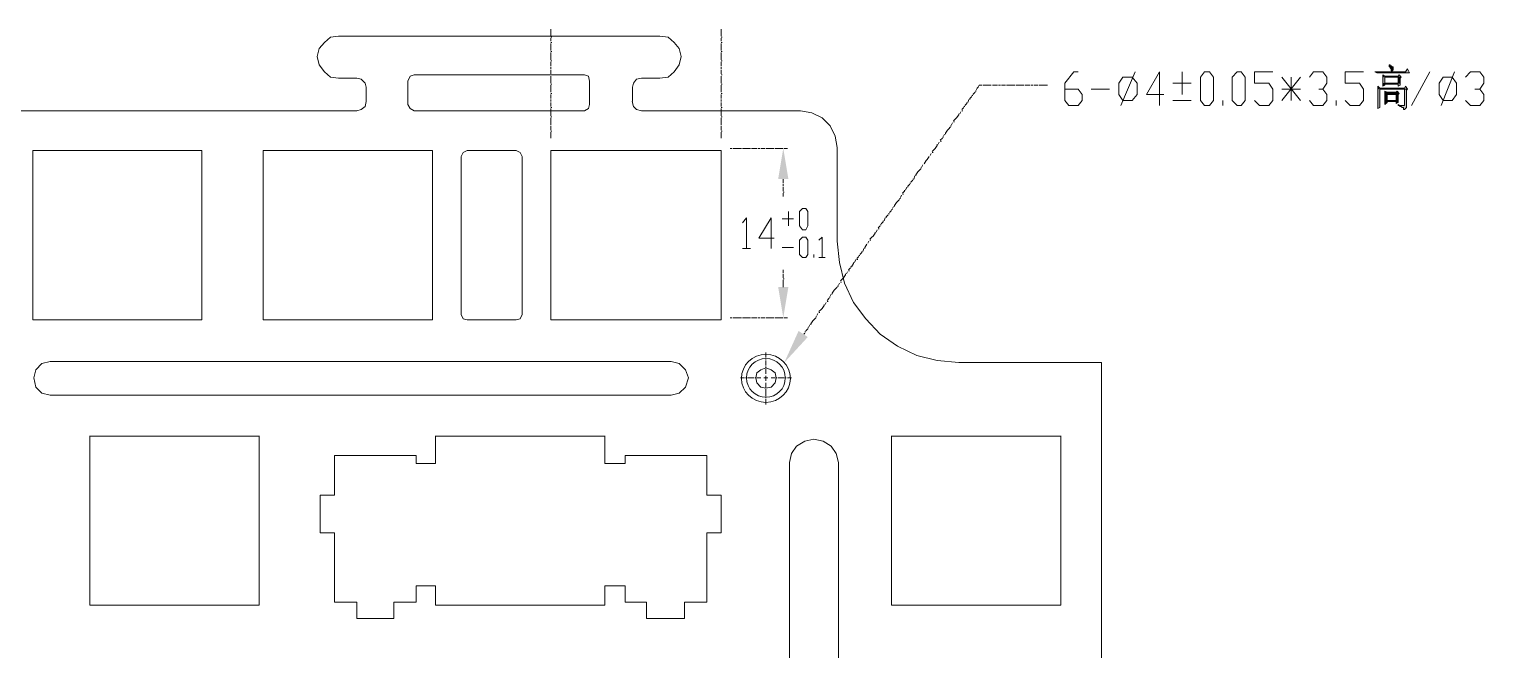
# Model space of a CAD drawing. Header units: millimetres. Extents: x 3 to 291, y 3 to 207.
# Drawn here: x 170.6 to 231, y 119.4 to 145.2 of the extents above; entities that cross this region are included whole.
import ezdxf

# ---------------------------------------------------------------- set-up
doc = ezdxf.new("R2010")
doc.units = ezdxf.units.MM

msp = doc.modelspace()

# ---------------------------------------------------------------- hatches: boundary and pattern name
at = {"true_color": 0x00ffff}
h = msp.add_hatch(color=4, dxfattribs=at)
h.dxf.hatch_style = 2
h.paths.add_polyline_path([(227.753227, 143.409987), (226.483227, 143.409987), (226.567894, 143.367301), (226.61058, 143.367301), (226.652914, 143.367301), (226.694894, 143.367301), (227.922914, 143.367301), (227.837894, 143.536635)])
h = msp.add_hatch(color=4, dxfattribs=at)
h.dxf.hatch_style = 2
h.paths.add_polyline_path([(227.499298, 143.282882), (227.456965, 143.240548), (226.906631, 143.240548), (226.821965, 143.198215), (226.821965, 143.155882), (226.821965, 143.113548), (226.821965, 143.071215), (226.821965, 143.028882), (226.821965, 142.986548), (226.821965, 142.944215), (227.456965, 142.901882), (227.456965, 142.817215), (227.541631, 142.859548), (227.541631, 142.901882), (227.541631, 142.944215), (226.906631, 142.944215), (226.906631, 143.198215), (227.456965, 143.198215), (227.583965, 143.198215)])
h = msp.add_hatch(color=4, dxfattribs=at)
h.dxf.hatch_style = 2
h.paths.add_polyline_path([(226.822, 143.240443), (226.822, 143.198109), (226.906667, 143.240443), (226.822, 143.283129)])
h = msp.add_hatch(color=4, dxfattribs=at)
h.paths.add_polyline_path([(227.457, 143.198215), (227.457, 142.944215), (227.541667, 142.944215), (227.541667, 142.986548), (227.541667, 143.028529), (227.541667, 143.071215), (227.541667, 143.113548), (227.541667, 143.155529), (227.584, 143.198215)])
h.paths.add_polyline_path([(226.906667, 142.944215), (227.457, 142.944215)])
h = msp.add_hatch(color=4, dxfattribs=at)
h.dxf.hatch_style = 2
h.paths.add_polyline_path([(227.076, 143.706215), (227.076, 143.663529), (227.076, 143.621548), (227.118333, 143.621548), (227.118333, 143.579215), (227.160667, 143.536529), (227.160667, 143.494548), (227.160667, 143.451862), (227.203, 143.451862), (227.245333, 143.494548), (227.245333, 143.536529), (227.245333, 143.579215), (227.245333, 143.621548), (227.203, 143.621548), (227.160667, 143.663529), (227.118333, 143.663529), (227.118333, 143.706215)])
h = msp.add_hatch(color=4, dxfattribs=at)
h.dxf.hatch_style = 2
h.paths.add_polyline_path([(226.610545, 142.77467), (226.610545, 142.732337), (226.610545, 142.690356), (226.694859, 142.732337), (226.610545, 142.817356)])
h = msp.add_hatch(color=4, dxfattribs=at)
h.dxf.hatch_style = 2
h.paths.add_polyline_path([(227.753192, 142.817109), (227.711212, 142.732442), (226.694859, 142.732442), (226.610545, 142.690109), (226.610545, 142.647776), (226.610545, 142.605442), (226.610545, 142.563109), (226.610545, 142.520776), (226.610545, 142.478442), (226.610545, 142.436109), (226.610545, 142.393776), (226.610545, 142.351442), (226.610545, 142.309109), (226.610545, 142.266776), (226.610545, 142.224442), (226.610545, 142.182109), (226.610545, 142.139776), (226.610545, 142.097442), (226.610545, 142.055109), (226.610545, 142.012776), (226.610545, 141.970442), (226.610545, 141.928109), (226.610545, 141.885776), (226.694859, 141.928109), (226.694859, 142.690109), (227.711212, 142.690109), (227.837859, 142.690109)])
h = msp.add_hatch(color=4, dxfattribs=at)
h.dxf.hatch_style = 2
h.paths.add_polyline_path([(226.822, 142.901987), (226.822, 142.859301), (226.822, 142.817321), (226.906667, 142.859301), (226.906667, 142.901987), (227.457, 142.901987), (226.822, 142.944321)])
h = msp.add_hatch(color=4, dxfattribs=at)
h.dxf.hatch_style = 2
h.paths.add_polyline_path([(227.499298, 142.520846), (227.372298, 142.478513), (227.372298, 142.224513), (226.991651, 142.224513), (226.906631, 142.224513), (226.906631, 142.18218), (226.906631, 142.139846), (226.906631, 142.097513), (226.906631, 142.05518), (226.991651, 142.139846), (226.991651, 142.18218), (227.372298, 142.18218), (227.456965, 142.224513), (227.456965, 142.266846), (227.456965, 142.30918), (227.456965, 142.351513), (227.456965, 142.393846), (227.456965, 142.43618), (227.456965, 142.478513)])
h = msp.add_hatch(color=4, dxfattribs=at)
h.dxf.hatch_style = 2
h.paths.add_polyline_path([(226.906772, 142.563215), (226.906772, 142.520882), (226.991439, 142.563215), (226.906772, 142.605548)])
h = msp.add_hatch(color=4, dxfattribs=at)
h.dxf.hatch_style = 2
h.paths.add_polyline_path([(227.414526, 142.605407), (227.372192, 142.563074), (226.991545, 142.563074), (226.906878, 142.520741), (226.906878, 142.478407), (226.906878, 142.436074), (226.906878, 142.393741), (226.906878, 142.351407), (226.906878, 142.309074), (226.906878, 142.266741), (226.906878, 142.224407), (226.991545, 142.224407), (226.991545, 142.478407), (227.372192, 142.478407), (227.499192, 142.520741)])
h = msp.add_hatch(color=4, dxfattribs=at)
h.dxf.hatch_style = 2
h.paths.add_polyline_path([(227.837929, 142.69018), (227.711282, 142.69018), (227.711282, 142.05518), (227.711282, 142.012846), (227.668949, 142.012846), (227.456929, 142.012846), (227.499263, 142.012846), (227.541596, 141.970513), (227.583929, 141.970513), (227.626263, 141.92818), (227.668949, 141.92818), (227.668949, 141.885846), (227.668949, 141.843513), (227.711282, 141.843513), (227.753263, 141.885846), (227.795596, 141.92818), (227.795596, 141.970513), (227.795596, 142.012846), (227.795596, 142.05518), (227.795596, 142.647846)])
h = msp.add_hatch(color=4, dxfattribs=at)
h.dxf.hatch_style = 2
h.paths.add_polyline_path([(227.372227, 142.182215), (227.372227, 142.097548), (227.456894, 142.139529), (227.456894, 142.182215), (227.456894, 142.224548)])
h = msp.add_hatch(color=4, dxfattribs=at)
h.dxf.hatch_style = 2
h.paths.add_polyline_path([(227.457, 142.012988), (227.668667, 142.012988), (227.626686, 142.012988), (227.584, 142.012988), (227.541667, 142.012988), (227.457, 142.055321)])
h = msp.add_hatch(color=4, dxfattribs=at)
h.dxf.hatch_style = 2
h.paths.add_polyline_path([(201.930141, 140.234846), (201.718122, 138.964846), (202.141808, 138.964846)])
h = msp.add_hatch(color=4, dxfattribs=at)
h.dxf.hatch_style = 2
h.paths.add_polyline_path([(201.930141, 133.207548), (202.141808, 134.477548), (201.718122, 134.477548)])
h = msp.add_hatch(color=4, dxfattribs=at)
h.dxf.hatch_style = 2
h.paths.add_polyline_path([(202.946106, 132.403109), (201.972086, 131.344776), (202.565106, 132.657109)])

# ---------------------------------------------------------------- linework, layer by layer
at = {"color": 4, "lineweight": 0, "true_color": 0x00ffff}
for points in [[(192.278, 144.891407), (192.278, 145.018407), (192.278, 145.060741), (192.278, 145.187741)], [(199.347702, 144.891407), (199.347702, 145.018407), (199.347702, 145.060741), (199.347702, 145.187741)], [(192.278, 144.84918), (192.320333, 144.84918)], [(192.278, 144.679846), (192.278, 144.806846)], [(192.278, 144.637513), (192.320333, 144.637513)], [(192.278, 144.298846), (192.278, 144.425846), (192.278, 144.46818), (192.278, 144.59518)], [(199.347702, 144.84918), (199.390035, 144.84918)], [(199.347702, 144.679846), (199.347702, 144.806846)], [(199.347702, 144.637513), (199.390035, 144.637513)], [(199.347702, 144.298846), (199.347702, 144.425846), (199.347702, 144.46818), (199.347702, 144.59518)], [(192.278, 144.256478), (192.320333, 144.256478)], [(192.278, 143.917846), (192.278, 144.044846), (192.278, 144.08718), (192.278, 144.21418)], [(192.278, 143.875442), (192.320333, 143.875442)], [(192.278, 143.663741), (192.278, 143.706074), (192.278, 143.833074)], [(199.347702, 144.256478), (199.390035, 144.256478)], [(199.347702, 143.917846), (199.347702, 144.044846), (199.347702, 144.08718), (199.347702, 144.21418)], [(199.347702, 143.875442), (199.390035, 143.875442)], [(199.347702, 143.663741), (199.347702, 143.706074), (199.347702, 143.833074)], [(192.278, 143.536811), (192.278, 143.621478)], [(192.278, 143.325109), (192.278, 143.452109), (192.278, 143.494442)], [(192.278, 143.282882), (192.320333, 143.282882)], [(192.278, 142.944074), (192.278, 143.071074), (192.278, 143.113407), (192.278, 143.240407)], [(199.347702, 143.536811), (199.347702, 143.621478)], [(199.347702, 143.325109), (199.347702, 143.452109), (199.347702, 143.494442)], [(199.347702, 143.282882), (199.390035, 143.282882)], [(199.347702, 142.944074), (199.347702, 143.071074), (199.347702, 143.113407), (199.347702, 143.240407)], [(213.613824, 142.69018), (214.16451, 142.69018), (214.33349, 142.478513), (214.33349, 142.224513), (214.16451, 142.012846), (213.783157, 142.012846), (213.613824, 142.224513), (213.613824, 142.94418), (213.994824, 143.409846), (214.16451, 143.409846)], [(215.942369, 142.012882), (216.535035, 143.409882)], [(217.720404, 142.478478), (217.000737, 142.478478), (217.551071, 143.409811), (217.551071, 142.012811)], [(218.482404, 142.478548), (218.482404, 143.409882)], [(221.487929, 142.224548), (221.699949, 142.012882), (222.080596, 142.012882), (222.249929, 142.224548), (222.249929, 142.690215), (222.080596, 142.944215), (221.487929, 142.944215), (221.487929, 143.409882), (222.249929, 143.409882)], [(223.393071, 143.198215), (222.631071, 142.224548)], [(222.631071, 143.198215), (223.393071, 142.224548)], [(223.012071, 142.224548), (223.012071, 143.198215)], [(223.774106, 143.198144), (223.943086, 143.409811), (224.324439, 143.409811), (224.493772, 143.198144), (224.493772, 142.944144), (224.324439, 142.690144), (224.155106, 142.690144)], [(225.25549, 142.224548), (225.46751, 142.012882), (225.84851, 142.012882), (226.01749, 142.224548), (226.01749, 142.690215), (225.84851, 142.944215), (225.25549, 142.944215), (225.25549, 143.409882), (226.01749, 143.409882)], [(228.007439, 142.012882), (228.769439, 143.409882)], [(229.234929, 142.012882), (229.785616, 143.409882)], [(230.250894, 143.198144), (230.462914, 143.409811), (230.843914, 143.409811), (231.012894, 143.198144), (231.012894, 142.944144), (230.843914, 142.690144), (230.631894, 142.690144)], [(192.278, 142.901882), (192.320333, 142.901882)], [(192.278, 142.563215), (192.278, 142.690215), (192.278, 142.732548), (192.278, 142.859548)], [(192.278, 142.520846), (192.320333, 142.520846)], [(199.347702, 142.901882), (199.390035, 142.901882)], [(199.347702, 142.563215), (199.347702, 142.690215), (199.347702, 142.732548), (199.347702, 142.859548)], [(199.347702, 142.520846), (199.390035, 142.520846)], [(209.803859, 142.478442), (209.888526, 142.563109)], [(209.888526, 142.605443), (209.930859, 142.605443)], [(209.931035, 142.647811), (209.973369, 142.732478), (210.015702, 142.774811), (210.058035, 142.859478), (210.185035, 142.859478)], [(210.227298, 142.859513), (210.269631, 142.859513)], [(210.269667, 142.859513), (210.396667, 142.859513), (210.438647, 142.859513), (210.566, 142.859513)], [(210.608333, 142.859513), (210.650667, 142.859513)], [(210.650702, 142.859513), (210.777702, 142.859513), (210.819683, 142.859513)], [(210.862227, 142.859513), (210.946894, 142.859513)], [(210.989369, 142.859513), (211.031702, 142.859513), (211.158349, 142.859513)], [(211.200894, 142.859513), (211.243227, 142.859513)], [(211.243263, 142.859513), (211.370263, 142.859513), (211.412596, 142.859513), (211.539596, 142.859513)], [(211.581929, 142.859513), (211.624263, 142.859513)], [(211.624298, 142.859513), (211.751298, 142.859513), (211.793631, 142.859513), (211.920631, 142.859513)], [(211.962929, 142.859513), (212.005263, 142.859513)], [(212.005333, 142.859513), (212.132333, 142.859513), (212.174667, 142.859513)], [(212.216859, 142.859513), (212.301526, 142.859513)], [(212.343965, 142.859513), (212.386298, 142.859513), (212.513298, 142.859513)], [(212.55549, 142.859513), (212.597824, 142.859513)], [(212.597859, 142.859513), (212.724859, 142.859513), (212.767192, 142.859513), (212.894545, 142.859513)], [(214.714526, 142.69018), (215.476526, 142.69018)], [(218.101404, 142.944215), (218.863404, 142.944215)], [(223.393071, 142.690215), (222.631071, 142.690215)], [(224.324298, 142.69018), (224.493631, 142.478513), (224.493631, 142.224513), (224.324298, 142.012846), (223.943298, 142.012846), (223.773965, 142.224513)], [(230.843808, 142.69018), (231.012788, 142.478513), (231.012788, 142.224513), (230.843808, 142.012846), (230.462808, 142.012846), (230.250788, 142.224513)], [(192.278, 142.309144), (192.278, 142.351478), (192.278, 142.478478)], [(192.278, 142.18218), (192.278, 142.266846)], [(192.278, 141.970478), (192.278, 142.097478), (192.278, 142.139811)], [(192.278, 141.928109), (192.320333, 141.928109)], [(199.347702, 142.309144), (199.347702, 142.351478), (199.347702, 142.478478)], [(199.347702, 142.18218), (199.347702, 142.266846)], [(199.347702, 141.970478), (199.347702, 142.097478), (199.347702, 142.139811)], [(199.347702, 141.928109), (199.390035, 141.928109)], [(209.338404, 141.843548), (209.422718, 141.928215)], [(209.422718, 141.970548), (209.465404, 141.970548)], [(209.465263, 142.012882), (209.549929, 142.097548), (209.549929, 142.139882)], [(209.592369, 142.139811), (209.634702, 142.266811)], [(209.677141, 142.266776), (209.677141, 142.309109), (209.761455, 142.393776)], [(209.761526, 142.436109), (209.803859, 142.436109)], [(218.101404, 142.224548), (218.863404, 142.224548)], [(220.175702, 142.012882), (220.175702, 142.224548)], [(224.874808, 142.012882), (224.874808, 142.224548)], [(192.278, 141.589478), (192.278, 141.716478), (192.278, 141.758811), (192.278, 141.885811)], [(192.278, 141.547074), (192.320333, 141.547074)], [(192.278, 141.208442), (192.278, 141.335442), (192.278, 141.377776), (192.278, 141.504776)], [(199.347702, 141.589478), (199.347702, 141.716478), (199.347702, 141.758811), (199.347702, 141.885811)], [(199.347702, 141.547074), (199.390035, 141.547074)], [(199.347702, 141.208442), (199.347702, 141.335442), (199.347702, 141.377776), (199.347702, 141.504776)], [(208.999702, 141.335196), (209.041683, 141.335196)], [(208.999808, 141.377776), (209.084122, 141.462442), (209.126455, 141.504776), (209.211474, 141.631776), (209.211474, 141.674109)], [(209.253737, 141.674215), (209.296071, 141.758882)], [(209.338404, 141.801215), (209.380384, 141.801215)], [(192.278, 140.996741), (192.278, 141.123741), (192.278, 141.166074)], [(192.278, 140.954548), (192.320333, 140.954548)], [(192.278, 140.658074), (192.278, 140.742741), (192.278, 140.785074), (192.278, 140.912074)], [(199.347702, 140.996741), (199.347702, 141.123741), (199.347702, 141.166074)], [(199.347702, 140.954548), (199.390035, 140.954548)], [(199.347702, 140.658074), (199.347702, 140.742741), (199.347702, 140.785074), (199.347702, 140.912074)], [(208.576545, 140.742846), (208.618878, 140.827513)], [(208.661176, 140.827407), (208.661176, 140.869741), (208.74549, 140.996741), (208.787824, 141.039074), (208.872843, 141.123741)], [(208.872702, 141.166215), (208.915035, 141.166215)], [(208.915035, 141.208548), (208.957369, 141.293215)], [(199.728737, 140.234846), (199.813404, 140.234846)], [(199.855384, 140.234846), (199.897718, 140.234846)], [(199.897859, 140.234846), (200.024859, 140.234846), (200.067192, 140.234846), (200.194545, 140.234846)], [(200.236526, 140.234846), (200.278859, 140.234846)], [(200.278894, 140.234846), (200.405894, 140.234846), (200.448228, 140.234846), (200.575227, 140.234846)], [(200.617561, 140.234846), (200.659894, 140.234846)], [(200.659929, 140.234846), (200.786929, 140.234846), (200.829263, 140.234846)], [(200.871808, 140.234846), (200.956122, 140.234846)], [(200.998596, 140.234846), (201.040929, 140.234846), (201.167929, 140.234846)], [(201.210474, 140.234846), (201.252808, 140.234846)], [(201.252843, 140.234846), (201.37949, 140.234846), (201.421824, 140.234846), (201.549176, 140.234846)], [(201.591474, 140.234846), (201.633455, 140.234846)], [(201.633526, 140.234846), (201.760526, 140.234846), (201.802859, 140.234846), (201.930212, 140.234846)], [(201.972157, 140.234846), (202.01449, 140.234846)], [(202.014526, 140.234846), (202.099192, 140.234846)], [(208.110631, 140.107882), (208.195298, 140.192548), (208.237631, 140.234882), (208.322298, 140.361882), (208.322298, 140.404215)], [(208.364526, 140.40418), (208.406859, 140.488846)], [(208.449192, 140.573513), (208.533859, 140.65818)], [(208.449192, 140.53118), (208.491526, 140.53118)], [(208.533859, 140.700513), (208.576545, 140.700513)], [(207.687192, 139.472741), (207.729526, 139.557407)], [(207.772, 139.599741), (207.856667, 139.726741), (207.899, 139.769074), (207.983667, 139.896074)], [(208.025894, 139.938407), (208.068228, 140.023074)], [(208.110561, 140.065407), (208.152894, 140.065407)], [(201.930141, 138.964811), (201.930141, 138.837811), (201.930141, 138.795478)], [(207.221772, 138.837811), (207.306086, 138.922478)], [(207.306086, 138.964811), (207.34842, 138.964811)], [(207.34842, 138.964811), (207.391106, 139.091811)], [(207.433333, 139.091776), (207.433333, 139.134109), (207.518, 139.261109), (207.560333, 139.303442), (207.645, 139.388109)], [(207.644859, 139.430407), (207.687192, 139.430407)], [(201.930141, 138.753109), (201.930141, 138.668443)], [(201.930141, 138.62618), (201.930141, 138.583846), (201.930141, 138.456846)], [(201.930141, 138.414478), (201.972122, 138.414478)], [(201.930141, 138.372074), (201.930141, 138.245074)], [(206.883035, 138.329705), (206.925016, 138.329705)], [(206.883141, 138.372074), (206.967455, 138.456741), (206.967455, 138.499074)], [(207.009929, 138.499215), (207.052263, 138.626215)], [(207.094667, 138.62618), (207.094667, 138.668513), (207.179333, 138.75318)], [(207.179439, 138.795478), (207.221772, 138.795478)], [(206.417263, 137.694776), (206.459596, 137.694776)], [(206.459596, 137.737109), (206.502282, 137.821776)], [(206.54451, 137.821741), (206.54451, 137.864074), (206.628824, 137.991074), (206.671157, 138.033407), (206.756176, 138.118074)], [(206.756035, 138.160372), (206.798369, 138.160372)], [(206.798369, 138.202705), (206.840702, 138.287372)], [(205.993965, 137.102039), (206.078631, 137.186705), (206.078631, 137.229039)], [(206.121106, 137.22918), (206.163439, 137.35618)], [(206.20549, 137.356144), (206.20549, 137.398478), (206.290157, 137.483144)], [(206.290263, 137.525442), (206.332596, 137.525442)], [(206.332596, 137.567776), (206.417263, 137.652442)], [(205.528192, 136.467109), (205.612859, 136.551776), (205.655192, 136.594109), (205.740212, 136.721109), (205.740212, 136.763443)], [(205.782439, 136.763407), (205.824772, 136.848074)], [(205.866753, 136.932741), (205.95142, 137.017407)], [(205.866753, 136.890407), (205.909086, 136.890407)], [(205.95142, 137.059741), (205.994106, 137.059741)], [(205.105141, 135.83218), (205.189455, 135.916846), (205.189455, 135.95918)], [(205.231929, 135.959144), (205.274263, 136.086144)], [(205.316667, 136.086109), (205.316667, 136.128442), (205.401333, 136.255442)], [(205.443808, 136.297811), (205.486141, 136.382478)], [(205.528122, 136.424811), (205.570455, 136.424811)], [(204.639263, 135.197109), (204.723929, 135.281776)], [(204.724106, 135.324215), (204.766439, 135.324215), (204.850753, 135.451215), (204.850753, 135.493548)], [(204.893263, 135.493548), (204.935596, 135.620548)], [(204.977929, 135.662882), (205.062596, 135.747548)], [(204.977929, 135.620548), (205.020263, 135.620548)], [(205.062596, 135.789882), (205.105282, 135.789882)], [(201.930141, 135.070144), (201.930141, 135.197144)], [(201.930141, 134.858443), (201.930141, 134.985442), (201.930141, 135.027776)], [(201.930141, 134.816215), (201.972122, 134.816215)], [(201.930141, 134.477407), (201.930141, 134.604407), (201.930141, 134.646741), (201.930141, 134.773741)], [(204.300596, 134.689109), (204.342929, 134.689109)], [(204.300702, 134.731478), (204.385369, 134.816144), (204.427702, 134.858478), (204.512369, 134.985478), (204.512369, 135.027811)], [(204.554596, 135.027776), (204.596929, 135.112442)], [(204.639263, 135.154776), (204.681596, 135.154776)], [(203.877439, 134.096548), (203.919772, 134.181215)], [(203.962071, 134.181144), (203.962071, 134.223478), (204.046737, 134.350478), (204.088718, 134.392811), (204.173737, 134.477478)], [(204.173596, 134.519776), (204.215929, 134.519776)], [(204.215929, 134.562109), (204.258263, 134.646776)], [(203.411526, 133.461442), (203.496192, 133.546109), (203.538526, 133.588442), (203.623545, 133.715442), (203.623545, 133.757776)], [(203.665772, 133.757882), (203.708106, 133.842548)], [(203.750086, 133.926862), (203.834753, 134.011882)], [(203.750086, 133.884882), (203.79242, 133.884882)], [(203.834753, 134.054215), (203.877439, 134.054215)], [(199.728737, 133.207548), (199.813404, 133.207548)], [(199.855384, 133.207548), (199.897718, 133.207548)], [(199.897859, 133.207548), (200.024859, 133.207548), (200.067192, 133.207548), (200.194545, 133.207548)], [(200.236526, 133.207548), (200.278859, 133.207548)], [(200.278894, 133.207548), (200.405894, 133.207548), (200.448228, 133.207548), (200.575227, 133.207548)], [(200.617561, 133.207548), (200.659894, 133.207548)], [(200.659929, 133.207548), (200.786929, 133.207548), (200.829263, 133.207548)], [(200.871808, 133.207548), (200.956122, 133.207548)], [(200.998596, 133.207548), (201.040929, 133.207548), (201.167929, 133.207548)], [(201.210474, 133.207548), (201.252808, 133.207548)], [(201.252843, 133.207548), (201.37949, 133.207548), (201.421824, 133.207548), (201.549176, 133.207548)], [(201.591474, 133.207548), (201.633455, 133.207548)], [(201.633526, 133.207548), (201.760526, 133.207548), (201.802859, 133.207548), (201.930212, 133.207548)], [(201.972157, 133.207548), (202.01449, 133.207548)], [(202.014526, 133.207548), (202.099192, 133.207548)], [(202.988616, 132.826407), (203.030596, 132.911074)], [(203.072859, 132.911109), (203.072859, 132.953442), (203.157526, 133.080443), (203.199859, 133.122776), (203.284878, 133.207442)], [(203.284737, 133.249741), (203.327071, 133.249741)], [(203.327071, 133.292074), (203.369404, 133.376741)], [(203.411384, 133.419074), (203.453718, 133.419074)], [(202.776596, 132.530074), (202.818929, 132.572407)], [(202.818929, 132.614741), (202.861263, 132.614741)], [(202.861263, 132.657074), (202.945929, 132.741741)], [(202.945929, 132.784074), (202.988616, 132.784074)], [(201.210474, 131.556478), (201.210474, 131.768144)], [(201.210474, 131.471846), (201.210474, 131.51418)], [(201.210474, 131.217846), (201.210474, 131.429513)], [(201.210474, 131.13318), (201.210474, 131.175513)], [(201.210474, 130.87918), (201.210474, 131.090846)], [(200.152035, 130.709846), (200.321369, 130.709846)], [(200.363702, 130.709846), (200.406035, 130.709846)], [(200.448369, 130.709846), (200.702369, 130.709846)], [(200.744702, 130.709846), (200.787035, 130.709846)], [(200.829439, 130.709846), (200.99842, 130.709846)], [(201.125702, 130.709846), (201.294682, 130.709846)], [(201.210369, 130.582846), (201.210369, 130.794513)], [(201.210474, 130.286442), (201.210474, 130.498109)], [(201.422, 130.709846), (201.591333, 130.709846)], [(201.633667, 130.709846), (201.676, 130.709846)], [(201.718333, 130.709846), (201.972333, 130.709846)], [(202.014667, 130.709846), (202.057, 130.709846)], [(202.099298, 130.709846), (202.268631, 130.709846)], [(201.210474, 129.947811), (201.210474, 130.201811), (201.210474, 130.244144)], [(201.210474, 129.863144), (201.210474, 129.905478)], [(201.210474, 129.609144), (201.210474, 129.820811)]]:
    msp.add_lwpolyline(points, dxfattribs=at)
at = {"color": 7, "lineweight": 0}
for points in [[(183.472702, 144.891407), (183.134035, 144.849074), (182.880035, 144.637407), (182.668369, 144.383407), (182.583349, 144.044741), (182.668369, 143.706074), (182.880035, 143.409741), (183.134035, 143.198074), (183.472702, 143.155741)], [(196.807667, 144.891548), (183.472667, 144.891548)], [(196.807631, 143.155776), (197.146298, 143.198109), (197.400298, 143.409776), (197.611965, 143.706109), (197.696984, 144.044776), (197.611965, 144.383443), (197.400298, 144.637442), (197.146298, 144.849109), (196.807631, 144.891442)], [(183.472667, 143.155882), (184.234667, 143.155882)], [(184.615772, 142.774741), (184.573439, 142.944074), (184.403753, 143.113407), (184.234772, 143.155741)], [(186.605333, 143.282882), (186.436353, 143.240548), (186.351333, 143.028882)], [(186.605333, 143.282882), (193.675, 143.282882)], [(193.886526, 143.028811), (193.844545, 143.240478), (193.674859, 143.282811)], [(196.045561, 143.155776), (195.833894, 143.113442), (195.706894, 142.944109), (195.664561, 142.774776)], [(196.045667, 143.155882), (196.807667, 143.155882)], [(184.615667, 142.774882), (184.615667, 142.182215)], [(186.351333, 142.055215), (186.351333, 143.028882)], [(193.886667, 143.028846), (193.886667, 142.05518)], [(195.664667, 142.18218), (195.664667, 142.774846)], [(184.234737, 141.80118), (184.403718, 141.843513), (184.573404, 141.970513), (184.615737, 142.18218)], [(186.351404, 142.055074), (186.436071, 141.885741), (186.605404, 141.801074)], [(193.675, 141.80118), (193.844333, 141.885846), (193.886667, 142.05518)], [(195.664526, 142.18218), (195.706859, 141.970513), (195.833859, 141.843513), (196.045526, 141.80118)], [(184.234667, 141.801215), (159.850667, 141.801215)], [(193.675, 141.801215), (186.605333, 141.801215)], [(202.649667, 141.801215), (196.045667, 141.801215)], [(204.173596, 140.277039), (204.088929, 140.742705), (203.877263, 141.166391), (203.538596, 141.504705), (203.115263, 141.716372), (202.649949, 141.801039)], [(177.8, 140.150215), (170.772667, 140.150215)], [(170.772667, 140.150215), (170.772667, 133.122882)], [(177.8, 133.122882), (177.8, 140.150215)], [(187.367333, 140.150215), (180.34, 140.150215)], [(180.34, 140.150215), (180.34, 133.122882)], [(187.367333, 133.122882), (187.367333, 140.150215)], [(188.806737, 140.150109), (188.637404, 140.065442), (188.552737, 139.896109)], [(190.838667, 140.150215), (188.806667, 140.150215)], [(191.092561, 139.896215), (191.008247, 140.065548), (190.838561, 140.150215)], [(199.347667, 140.150215), (192.278, 140.150215)], [(192.278, 140.15018), (192.278, 133.122846)], [(199.347667, 133.122846), (199.347667, 140.15018)], [(204.173667, 140.27718), (204.173667, 136.382513)], [(188.552667, 139.896215), (188.552667, 133.334548)], [(191.092667, 133.334548), (191.092667, 139.896215)], [(204.173596, 136.382548), (204.258263, 135.493548), (204.469929, 134.646882), (204.850929, 133.842548), (205.358929, 133.165215), (205.951596, 132.530215), (206.671263, 132.022215), (207.475596, 131.641215), (208.322263, 131.429548), (209.211263, 131.344882)], [(170.772667, 133.122882), (177.8, 133.122882)], [(180.34, 133.122882), (187.367333, 133.122882)], [(188.552843, 133.334513), (188.637157, 133.16518), (188.806843, 133.122846)], [(188.806667, 133.122882), (190.838667, 133.122882)], [(190.838667, 133.122811), (191.008, 133.165144), (191.092667, 133.334478)], [(192.278, 133.122882), (199.347667, 133.122882)], [(171.492369, 131.387144), (171.153702, 131.302478), (170.899702, 131.048478), (170.815035, 130.709811), (170.899702, 130.328811), (171.153702, 130.074811), (171.492369, 129.990144)], [(197.273333, 131.387215), (171.492333, 131.387215)], [(197.273404, 129.99018), (197.612071, 130.074846), (197.866071, 130.328846), (197.993071, 130.709846), (197.866071, 131.048513), (197.612071, 131.302513), (197.273404, 131.38718)], [(215.138, 131.344882), (209.211333, 131.344882)], [(215.138, 131.344846), (215.138, 82.364827)], [(171.492333, 129.990215), (197.273333, 129.990215)], [(173.143333, 121.269548), (173.143333, 128.296882)], [(173.143369, 128.296811), (180.170702, 128.296811)], [(180.170667, 128.296882), (180.170667, 121.269548)], [(187.494333, 127.153882), (187.494333, 128.296882)], [(187.494369, 128.296811), (194.521702, 128.296811)], [(194.521667, 128.296846), (194.521667, 127.153846)], [(204.215965, 127.196215), (204.131298, 127.577215), (203.919631, 127.873548), (203.580965, 128.085215), (203.199965, 128.169882), (202.818965, 128.085215), (202.480298, 127.873548), (202.268631, 127.577215), (202.183965, 127.196215)], [(206.417333, 128.296846), (206.417333, 121.269513)], [(213.444702, 128.296811), (206.417369, 128.296811)], [(213.444667, 121.269513), (213.444667, 128.296846)], [(183.303333, 125.841548), (183.303333, 127.492548)], [(183.303369, 127.492478), (186.690035, 127.492478)], [(186.69, 127.492548), (186.69, 127.153882)], [(195.368333, 127.153846), (195.368333, 127.492513)], [(195.368369, 127.492478), (198.755035, 127.492478)], [(198.755, 127.492513), (198.755, 125.841513)], [(186.690035, 127.153811), (187.494369, 127.153811)], [(194.521702, 127.153811), (195.368369, 127.153811)], [(202.184, 127.19618), (202.184, 101.03418)], [(204.216, 101.03418), (204.216, 127.19618)], [(182.710667, 124.275215), (182.710667, 125.841548)], [(182.710702, 125.841478), (183.303369, 125.841478)], [(198.755035, 125.841478), (199.347702, 125.841478)], [(199.347667, 125.841513), (199.347667, 124.27518)], [(183.303369, 124.275144), (182.710702, 124.275144)], [(183.303333, 121.396548), (183.303333, 124.275215)], [(198.755, 124.27518), (198.755, 121.396513)], [(199.347702, 124.275144), (198.755035, 124.275144)], [(186.69, 122.073882), (186.69, 121.396548)], [(187.494369, 122.073811), (186.690035, 122.073811)], [(187.494333, 121.269548), (187.494333, 122.073882)], [(194.521667, 122.073846), (194.521667, 121.269513)], [(195.368369, 122.073811), (194.521702, 122.073811)], [(195.368333, 121.396513), (195.368333, 122.073846)], [(184.234702, 121.396478), (183.303369, 121.396478)], [(184.234667, 120.719215), (184.234667, 121.396548)], [(186.690035, 121.396478), (185.758349, 121.396478)], [(185.758667, 121.396548), (185.758667, 120.719215)], [(196.257369, 121.396478), (195.368369, 121.396478)], [(196.257333, 120.71918), (196.257333, 121.396513)], [(197.823667, 121.396513), (197.823667, 120.71918)], [(198.755035, 121.396478), (197.823702, 121.396478)], [(180.170702, 121.269478), (173.143369, 121.269478)], [(194.521702, 121.269478), (187.494369, 121.269478)], [(206.417369, 121.269478), (213.444702, 121.269478)], [(185.758349, 120.719144), (184.234702, 120.719144)], [(197.823702, 120.719144), (196.257369, 120.719144)]]:
    msp.add_lwpolyline(points, dxfattribs=at)
at = {"color": 4, "lineweight": 0, "true_color": 0x00ffff}
for points in [[(216.027141, 142.224548), (215.857808, 142.478548), (215.857808, 142.944215), (216.027141, 143.198215), (216.408141, 143.198215), (216.619808, 142.944215), (216.619808, 142.478548), (216.408141, 142.224548)], [(219.413667, 142.012882), (219.244686, 142.224548), (219.244686, 143.198215), (219.413667, 143.409882), (219.625333, 143.409882), (219.794667, 143.198215), (219.794667, 142.224548), (219.625333, 142.012882)], [(220.768263, 142.012882), (220.556596, 142.224548), (220.556596, 143.198215), (220.768263, 143.409882), (220.937596, 143.409882), (221.106929, 143.198215), (221.106929, 142.224548), (220.937596, 142.012882)], [(227.837929, 143.536811), (227.753263, 143.409811), (226.483263, 143.409811), (226.567929, 143.367478), (226.610616, 143.367478), (226.652949, 143.367478), (226.694929, 143.367478), (227.922596, 143.367478)], [(227.499298, 143.282882), (227.456965, 143.240548), (226.906631, 143.240548), (226.821965, 143.198215), (226.821965, 143.155882), (226.821965, 143.113548), (226.821965, 143.071215), (226.821965, 143.028882), (226.821965, 142.986548), (226.821965, 142.944215), (227.456965, 142.901882), (227.456965, 142.817215), (227.541631, 142.859548), (227.541631, 142.901882), (227.541631, 142.944215), (226.906631, 142.944215), (226.906631, 143.198215), (227.456965, 143.198215), (227.583965, 143.198215)], [(226.822, 143.282882), (226.822, 143.240548), (226.822, 143.198215), (226.906667, 143.240548)], [(227.584035, 143.198144), (227.457035, 143.198144), (227.457035, 142.944144), (226.906702, 142.944144), (227.541702, 142.944144), (227.541702, 142.986478), (227.541702, 143.028811), (227.541702, 143.071144), (227.541702, 143.113478), (227.541702, 143.155811)], [(227.075894, 143.706144), (227.075894, 143.663811), (227.075894, 143.621478), (227.118227, 143.621478), (227.118227, 143.579144), (227.160561, 143.536811), (227.160561, 143.494478), (227.160561, 143.452144), (227.202894, 143.452144), (227.245228, 143.494478), (227.245228, 143.536811), (227.245228, 143.579144), (227.245228, 143.621478), (227.202894, 143.621478), (227.160561, 143.663811), (227.118227, 143.663811), (227.118227, 143.706144)], [(229.319667, 142.224548), (229.150333, 142.478548), (229.150333, 142.944215), (229.319667, 143.198215), (229.700667, 143.198215), (229.87, 142.944215), (229.87, 142.478548), (229.700667, 142.224548)], [(226.610474, 142.817109), (226.610474, 142.774776), (226.610474, 142.732442), (226.610474, 142.690109), (226.694788, 142.732442)], [(227.753192, 142.817109), (227.711212, 142.732442), (226.694859, 142.732442), (226.610545, 142.690109), (226.610545, 142.647776), (226.610545, 142.605442), (226.610545, 142.563109), (226.610545, 142.520776), (226.610545, 142.478442), (226.610545, 142.436109), (226.610545, 142.393776), (226.610545, 142.351442), (226.610545, 142.309109), (226.610545, 142.266776), (226.610545, 142.224442), (226.610545, 142.182109), (226.610545, 142.139776), (226.610545, 142.097442), (226.610545, 142.055109), (226.610545, 142.012776), (226.610545, 141.970442), (226.610545, 141.928109), (226.610545, 141.885776), (226.694859, 141.928109), (226.694859, 142.690109), (227.711212, 142.690109), (227.837859, 142.690109)], [(226.822, 142.944074), (226.822, 142.901741), (226.822, 142.859407), (226.822, 142.817074), (226.906667, 142.859407), (226.906667, 142.901741), (227.457, 142.901741)], [(227.499298, 142.520846), (227.372298, 142.478513), (227.372298, 142.224513), (226.991651, 142.224513), (226.906631, 142.224513), (226.906631, 142.18218), (226.906631, 142.139846), (226.906631, 142.097513), (226.906631, 142.05518), (226.991651, 142.139846), (226.991651, 142.18218), (227.372298, 142.18218), (227.456965, 142.224513), (227.456965, 142.266846), (227.456965, 142.30918), (227.456965, 142.351513), (227.456965, 142.393846), (227.456965, 142.43618), (227.456965, 142.478513)], [(226.906737, 142.605407), (226.906737, 142.563074), (226.906737, 142.520741), (226.991404, 142.563074)], [(227.414526, 142.605407), (227.372192, 142.563074), (226.991545, 142.563074), (226.906878, 142.520741), (226.906878, 142.478407), (226.906878, 142.436074), (226.906878, 142.393741), (226.906878, 142.351407), (226.906878, 142.309074), (226.906878, 142.266741), (226.906878, 142.224407), (226.991545, 142.224407), (226.991545, 142.478407), (227.372192, 142.478407), (227.499192, 142.520741)], [(227.837929, 142.69018), (227.711282, 142.69018), (227.711282, 142.05518), (227.711282, 142.012846), (227.668949, 142.012846), (227.456929, 142.012846), (227.499263, 142.012846), (227.541596, 141.970513), (227.583929, 141.970513), (227.626263, 141.92818), (227.668949, 141.92818), (227.668949, 141.885846), (227.668949, 141.843513), (227.711282, 141.843513), (227.753263, 141.885846), (227.795596, 141.92818), (227.795596, 141.970513), (227.795596, 142.012846), (227.795596, 142.05518), (227.795596, 142.647846)], [(227.456929, 142.224548), (227.372263, 142.182215), (227.372263, 142.097548), (227.456929, 142.139882), (227.456929, 142.182215)], [(227.456929, 142.055074), (227.456929, 142.012741), (227.668949, 142.012741), (227.626263, 142.012741), (227.583929, 142.012741), (227.541596, 142.012741)]]:
    msp.add_lwpolyline(points, close=True, dxfattribs=at)
at = {"color": 6, "lineweight": 0, "true_color": 0xff00ff}
for points in [[(202.734228, 136.848144), (202.60758, 137.017478), (202.60758, 137.610144), (202.734228, 137.737144), (202.861228, 137.737144), (202.946247, 137.610144), (202.946247, 137.017478), (202.861228, 136.848144)], [(202.734228, 135.705074), (202.60758, 135.832074), (202.60758, 136.424741), (202.734228, 136.551741), (202.861228, 136.551741), (202.946247, 136.424741), (202.946247, 135.832074), (202.861228, 135.705074)]]:
    msp.add_lwpolyline(points, close=True, dxfattribs=at)
for points in [[(200.236526, 137.144443), (200.405859, 137.356109), (200.405859, 136.086109)], [(201.549106, 136.509513), (200.913753, 136.509513), (201.422106, 137.35618), (201.422106, 136.08618)], [(202.353333, 137.313811), (201.887667, 137.313811)], [(202.141667, 137.017478), (202.141667, 137.610144)], [(203.411526, 136.424741), (203.538526, 136.551741), (203.538526, 135.705074)], [(200.236526, 136.086109), (200.575192, 136.086109)], [(201.887772, 136.128478), (202.353086, 136.128478)], [(203.2, 135.705074), (203.2, 135.832074)], [(203.411526, 135.705074), (203.665878, 135.705074)]]:
    msp.add_lwpolyline(points, dxfattribs=at)
at = {"color": 8, "lineweight": 0, "true_color": 0x808080}
msp.add_lwpolyline([(201.633526, 130.709846), (201.591545, 130.921513), (201.421859, 131.048513), (201.210545, 131.13318), (200.998526, 131.048513), (200.829545, 130.921513), (200.787212, 130.709846), (200.829545, 130.49818), (200.998526, 130.328846), (201.210545, 130.286513), (201.421859, 130.328846), (201.591545, 130.49818)], close=True, dxfattribs=at)
msp.add_circle((201.210192, 130.709846), 0.804333, dxfattribs=at)
msp.add_ellipse((201.210404, 130.68868), major_axis=(1.016, 0), ratio=0.979167, start_param=0, end_param=6.283185, dxfattribs=at)

doc.saveas('drawing.dxf')
